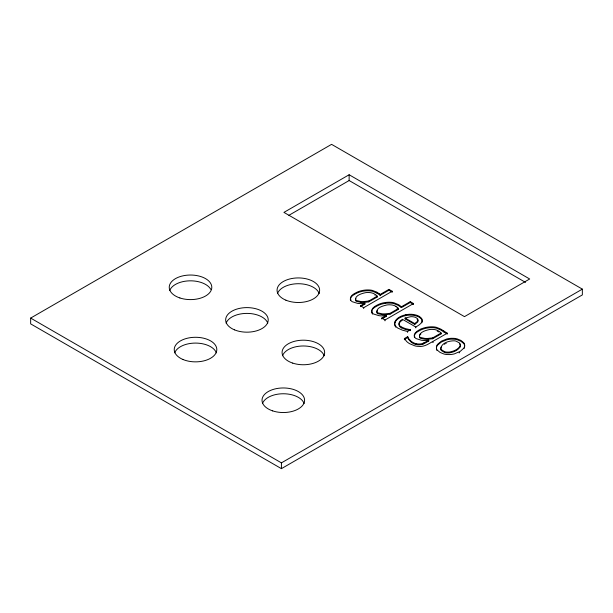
<?xml version="1.0" encoding="UTF-8"?>
<svg xmlns="http://www.w3.org/2000/svg" width="613" height="613" viewBox="0 0 613 613"><rect width="100%" height="100%" fill="white"/><g stroke="black" fill="none" stroke-linecap="round" stroke-linejoin="round"><path stroke-width="0.92" d="M422.196 321.473L422.127 320.515A9.18 5.302 0 0 0 421.407 319.021L419.545 317.404A13.325 7.693 0 0 0 418.802 316.975A12.475 7.203 0 0 0 406.787 315.411L405.867 315.572M360.728 306.515L364.881 304.117L364.881 303.266L361.547 303.573A13.371 7.724 0 0 1 357.609 303.381L352.268 301.719A7.287 4.207 0 0 1 350.935 300.493C348.943 296.761 354.46 294.401 357.08 293.022A18.719 10.804 0 0 1 362.275 291.344L363.762 291.091A15.095 8.72 0 0 1 369.976 290.861A10.842 6.26 0 0 1 372.673 291.344L376.849 293.052M422.089 322.131L421.836 322.806M395.193 321.327L394.979 321.848A12.306 7.103 0 0 0 397.638 328.001L402.35 330.131L407.515 331.487L410.518 329.756L410.518 330.614L405.316 329.442L401.507 327.855M395.193 322.177L394.979 322.699A12.306 7.103 0 0 0 395.76 327.15M460.087 346.092C457.972 349.556 453.743 351.211 449.911 351.962A8.774 5.065 0 0 1 448.578 352.1L446.885 352.084A6.544 3.778 0 0 1 444.571 351.632L441.352 349.671A6.536 3.77 0 0 1 440.762 348.552C441.452 342.843 449.191 340.744 454.172 340.813A6.536 3.77 0 0 1 456.118 341.15L459.512 343.004A6.544 3.778 0 0 1 460.286 344.337L460.317 345.318A8.804 5.08 0 0 1 460.087 346.092M460.087 346.943C457.972 350.406 453.743 352.061 449.911 352.82A8.774 5.065 0 0 1 448.578 352.95L446.885 352.935A6.544 3.778 0 0 1 444.571 352.49L441.352 350.529A6.536 3.77 0 0 1 440.762 349.402L441.092 347.395M419.614 335.411L419.56 336.713A3.486 2.008 0 0 0 420.342 337.411L424.809 338.414A16.697 9.639 0 0 0 427.851 338.43L432.671 337.901L441.122 333.012L441.122 333.87L432.671 338.751L427.851 339.28A16.697 9.639 0 0 1 424.809 339.265L420.349 338.261A3.486 2.008 0 0 1 419.56 337.564C418.02 332.392 425.69 330.361 429.468 329.556A10.375 5.992 0 0 1 430.541 329.434A10.904 6.291 0 0 1 432.142 329.38L434.142 329.51A8.444 4.873 0 0 1 436.824 330.169L438.395 330.913A17.746 10.245 0 0 1 441.099 333.02M355.846 298.339L355.678 299.826A3.486 2.008 0 0 0 356.459 300.523L360.927 301.527A16.697 9.639 0 0 0 363.969 301.542L368.781 301.014L377.24 296.133L377.24 296.983L368.781 301.864L368.781 301.014M441.237 347.134L441.613 346.621M377.279 310.439L376.704 311.749L376.972 312.975A3.486 2.008 0 0 0 377.754 313.672L382.221 314.676M419.867 335.027L420.212 334.637M420.411 334.437L420.863 334.039M444.456 344.291L444.892 344.039M30.65 318.086L331.579 144.346L582.35 289.129L582.35 294.914L281.421 468.654L30.65 323.871L30.65 318.086L281.421 462.869L582.35 289.129M349.134 174.751L283.934 212.389L464.485 316.637L529.686 278.992L349.134 174.751L349.134 180.536L525.548 282.394M288.884 215.324L349.134 180.536M360.452 306.676L360.452 305.826L364.881 303.266M391.983 291.98L388.949 290.225L380.175 295.29L380.175 294.439L388.949 289.374L392.19 291.244L392.19 292.094M360.452 305.826L363.693 307.695L392.19 291.244M381.746 318.975L381.746 318.124L386.175 315.565L386.175 316.415L382.297 318.653M395.806 306.324L394.236 305.581A8.444 4.873 0 0 0 391.554 304.922L389.554 304.791A10.904 6.291 0 0 0 387.952 304.845A10.375 5.992 0 0 0 386.88 304.967C383.409 305.833 376.167 307.404 376.972 312.124A3.486 2.008 0 0 0 377.754 312.822L382.221 313.825A16.697 9.639 0 0 0 385.263 313.841L390.083 313.312L398.534 308.423A17.746 10.245 0 0 0 395.829 306.308M401.469 307.588L401.469 306.738L410.243 301.665L413.484 303.542L413.484 304.393L410.243 302.523L401.469 307.588C400.289 306.891 400.557 305.466 398.94 304.983A21.133 12.206 0 0 0 398.144 304.492L393.967 302.784A10.842 6.26 0 0 0 391.263 302.324A15.095 8.72 0 0 0 385.064 302.546L383.577 302.799A18.719 10.804 0 0 0 378.382 304.477C375.263 305.918 370.735 308.255 371.693 312.415M398.534 308.423L398.534 309.281L390.083 314.163L390.083 313.312M381.746 318.124L384.987 319.994L413.484 303.542M405.116 318.017L414.763 323.587L417.66 321.158A6.414 3.701 0 0 0 417.959 320.231L417.951 319.871A5.126 2.958 0 0 0 417.407 318.691L416.495 317.94A7.195 4.153 0 0 0 415.752 317.534A6.329 3.655 0 0 0 413.131 316.791L412.12 316.699A7.854 4.536 0 0 0 410.687 316.714L405.116 318.017L405.116 318.867L414.763 324.438L417.66 322.009A6.414 3.701 0 0 0 417.959 321.082L417.951 320.722A5.157 2.973 0 0 0 417.254 319.388L417.093 319.235M401.408 327.051A8.429 4.866 0 0 1 399.293 322.315A11.831 6.835 0 0 1 402.48 319.327L415.813 327.02C418.441 325.373 422.595 323.38 422.127 319.664A9.18 5.302 0 0 0 421.407 318.17L419.545 316.553A13.325 7.693 0 0 0 418.802 316.116A12.475 7.203 0 0 0 406.787 314.561L405.867 314.714M404.396 339.41L404.396 338.552L407.714 336.637L407.714 337.495L404.396 339.41L404.618 339.794M423.499 343.893A24.811 14.321 0 0 0 425.966 342.606L428.763 341.004L428.763 340.154L425.974 341.763A24.811 14.321 0 0 1 423.499 343.042M447.298 334.047L447.298 333.196L427.506 344.506A10.72 6.191 0 0 1 426.977 344.751A23.371 13.494 0 0 1 424.48 345.724L423.637 345.977A9.249 5.341 0 0 1 420.066 346.475L417.169 346.299A13.371 7.716 0 0 1 414.725 345.809L409.676 343.724A20.037 11.57 0 0 1 406.603 341.418L404.396 338.552M432.74 342.452L433.345 342.1M459.106 352.881L459.673 352.567M445.789 343.548L446.233 343.326M420.962 329.058C417.683 330.499 412.924 333.219 414.434 337.518M423.491 343.035L422.51 343.418M423.491 343.885L422.51 344.276M405.116 318.867L405.959 318.561M385.056 303.389L383.577 303.65A18.719 10.804 0 0 0 378.382 305.328C375.754 306.684 370.237 309.059 372.229 312.791A7.287 4.207 0 0 0 373.562 314.017L378.911 315.664A13.371 7.724 0 0 0 382.841 315.864L386.175 315.565M364.881 304.117L363.425 304.301M386.175 316.415L384.244 316.637M428.763 340.154L425.43 340.453A13.371 7.724 0 0 1 421.499 340.261L416.15 338.606A7.287 4.207 0 0 1 414.825 337.38C412.802 333.656 418.35 331.288 420.962 329.909A18.719 10.804 0 0 1 426.158 328.231L427.652 327.97A15.095 8.72 0 0 1 433.858 327.748A10.842 6.26 0 0 1 436.556 328.231L440.732 329.932A21.133 12.206 0 0 1 441.529 330.422L446.892 333.809M428.763 341.004L426.832 341.226M360.927 302.378L356.459 301.381A3.486 2.008 0 0 1 355.678 300.684C354.13 295.504 361.808 293.481 365.586 292.669A10.375 5.992 0 0 1 366.658 292.554A10.904 6.291 0 0 1 368.26 292.493L370.26 292.631A8.444 4.873 0 0 1 372.942 293.29L374.512 294.025A17.746 10.245 0 0 1 377.217 296.14M410.518 329.756L405.316 328.591L401.507 326.997M437.23 331.181L437.628 331.365M376.849 292.194L372.673 290.493A10.842 6.26 0 0 0 369.968 290.026A15.095 8.72 0 0 0 363.77 290.248L362.283 290.501A18.719 10.804 0 0 0 357.088 292.179C354.352 293.604 350.184 295.336 350.352 298.998M420.97 329.066A18.719 10.804 0 0 1 426.158 327.373L427.652 327.12A15.095 8.72 0 0 1 433.858 326.898A10.842 6.26 0 0 1 436.556 327.373L440.732 329.081A21.133 12.206 0 0 1 441.529 329.572L447.298 333.196M443.996 331.281L444.057 332.177M401.469 306.738L400.787 306.255M380.175 294.439L377.646 292.685A21.133 12.206 0 0 0 376.849 292.194M380.175 295.29L377.646 293.535A21.133 12.206 0 0 0 376.849 293.045M400.726 307.059L398.94 305.833A21.133 12.206 0 0 0 398.144 305.343L393.967 303.634A10.842 6.26 0 0 0 391.263 303.174A15.095 8.72 0 0 0 385.064 303.397M372.229 313.641L371.762 312.676M350.552 300.631L350.322 299.297M436.487 349.287L436.433 347.763A14.283 8.245 0 0 1 437.605 345.111L441.398 342.016L446.754 339.832A14.214 8.207 0 0 1 451.337 339.15L453.98 339.188A11.042 6.375 0 0 1 457.06 339.702L460.945 341.295L463.689 343.525A11.034 6.368 0 0 1 464.57 345.303L464.631 346.828A14.16 8.176 0 0 1 464.148 348.36M443.314 330.79L443.314 331.641M432.671 337.901L432.671 338.751M415.813 327.02L415.813 327.878M414.763 323.587L414.763 324.438M410.243 301.665L410.243 302.523M407.515 331.487L407.515 332.346M402.465 319.319L402.465 320.17A11.831 6.835 0 0 0 399.538 322.813M388.949 289.374L388.949 290.225M384.987 319.994L384.987 320.844M379.432 293.911L379.432 294.761M363.693 307.695L363.693 308.546M281.421 462.869L281.421 468.654M169.694 290.593A21.279 12.283 0 0 1 189.432 280.838A21.279 12.283 0 0 1 210.795 289.382M277.52 293.489A21.279 12.283 0 0 1 298.347 283.719A21.279 12.283 0 0 1 319.174 293.489M226.113 323.166A21.279 12.283 0 0 1 246.939 313.396A21.279 12.283 0 0 1 267.766 323.166M174.705 352.85A21.279 12.283 0 0 1 195.532 343.081A21.279 12.283 0 0 1 216.358 352.85M282.539 355.739A21.279 12.283 0 0 1 303.366 345.977A21.279 12.283 0 0 1 324.193 355.739M262.479 403.523A21.279 12.283 0 0 1 283.306 393.753A21.279 12.283 0 0 1 304.132 403.523M368.758 301.826A20.857 12.045 0 0 1 360.927 302.431M374.888 295.091A17.746 10.245 0 0 1 375.064 295.205M376.757 296.531A17.746 10.245 0 0 1 377.217 296.991M372.589 314.078A7.287 4.207 0 0 1 372.405 313.864M390.052 314.117A20.857 12.045 0 0 1 382.221 314.73M396.887 307.864A17.746 10.245 0 0 1 398.511 309.289M395.132 322.17A16.85 9.731 0 0 1 405.875 315.588M401.408 327.909A8.429 4.866 0 0 1 399.293 323.166M395.132 321.312A16.85 9.731 0 0 1 405.875 314.737M438.594 331.863A17.746 10.245 0 0 1 438.77 331.978M440.64 333.411A17.746 10.245 0 0 1 441.099 333.878M409.43 340.399A21.332 12.314 0 0 1 407.676 337.495M415.943 344.56A13.693 7.908 0 0 1 409.568 340.376M422.564 344.33A7.149 4.122 0 0 1 416.028 344.46M409.43 339.548A21.332 12.314 0 0 1 407.676 336.644M415.943 343.709A13.693 7.908 0 0 1 409.568 339.525M422.564 343.479A7.149 4.122 0 0 1 416.028 343.609M436.908 350.375A11.034 6.368 0 0 1 436.732 350.015M459.512 343.862A6.544 3.778 0 0 1 460.286 345.196L460.317 346.169A8.804 5.08 0 0 1 460.087 346.943M464.669 345.203L464.631 345.977A14.16 8.176 0 0 1 463.719 348.253L460.217 351.387L454.31 353.9A14.283 8.245 0 0 1 449.72 354.582L447.076 354.552A11.019 6.36 0 0 1 444.004 354.038L440.126 352.46L437.375 350.215A11.034 6.368 0 0 1 436.487 348.437L436.433 346.912A14.283 8.245 0 0 1 437.605 344.261L441.398 341.165L446.754 338.981A14.214 8.207 0 0 1 451.337 338.299L453.98 338.338A11.042 6.375 0 0 1 457.06 338.851L460.945 340.437L463.689 342.675A11.034 6.368 0 0 1 464.57 344.452L464.669 345.203M179.877 297.956A21.279 12.283 0 0 0 211.799 287.313A21.279 12.283 0 0 0 179.877 276.678A21.279 12.283 0 0 0 179.877 297.956M285.865 300.163A21.279 12.283 0 0 0 319.519 291.481A21.279 12.283 0 0 0 289.673 278.992A21.279 12.283 0 0 0 285.865 300.163M234.457 329.84A21.279 12.283 0 0 0 268.103 321.158A21.279 12.283 0 0 0 238.265 308.676A21.279 12.283 0 0 0 234.457 329.84M183.049 359.524A21.279 12.283 0 0 0 216.696 350.843A21.279 12.283 0 0 0 186.85 338.353A21.279 12.283 0 0 0 183.049 359.524M292.723 363.111A21.279 12.283 0 0 0 324.645 352.467A21.279 12.283 0 0 0 292.723 341.832A21.279 12.283 0 0 0 292.723 363.111M272.662 410.886A21.279 12.283 0 0 0 304.584 400.243A21.279 12.283 0 0 0 272.662 389.607A21.279 12.283 0 0 0 272.662 410.886"/></g></svg>
